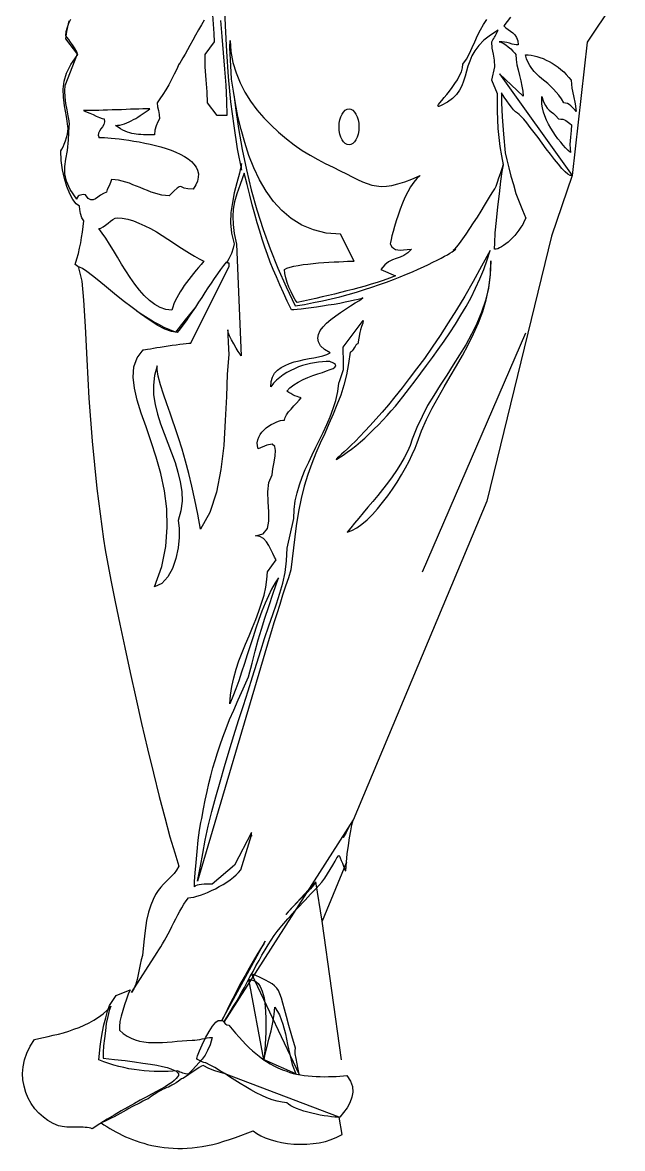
# Model space of a CAD drawing. Header units: millimetres. Extents: x -1632.76 to -1632.14, y 1853.93 to 1855.78.
# Drawn here: x -1632.756 to -1632.138, y 1853.932 to 1855.093 of the extents above; entities that cross this region are included whole.
import ezdxf

# ---------------------------------------------------------------- set-up
doc = ezdxf.new("R2010")
doc.units = ezdxf.units.MM
doc.header["$LTSCALE"] = 10
doc.layers.add('Humanos', color=2, linetype='Continuous')

msp = doc.modelspace()

# ---------------------------------------------------------------- linework, layer by layer
at = {"layer": 'Humanos'}
for p, q in [((-1632.1741, 1855.0731), (-1632.1896, 1854.9355)), ((-1632.1896, 1854.9355), (-1632.2108, 1854.8729)), ((-1632.4222, 1854.2276), (-1632.4474, 1854.167))]:
    msp.add_line(p, q, dxfattribs=at)
for points in [[(-1632.1741, 1855.4141), (-1632.1375, 1855.2958), (-1632.1442, 1855.2325), (-1632.1475, 1855.1126), (-1632.1741, 1855.0731)], [(-1632.5482, 1855.1158), (-1632.5474, 1855.0897), (-1632.546, 1855.0634), (-1632.5441, 1855.0373), (-1632.5417, 1855.0116), (-1632.5385, 1854.9867), (-1632.5349, 1854.963), (-1632.5305, 1854.9409), (-1632.5305, 1854.9479), (-1632.5327, 1854.9379), (-1632.5353, 1854.928), (-1632.5379, 1854.9178), (-1632.5399, 1854.9077), (-1632.5415, 1854.8973), (-1632.5419, 1854.8869), (-1632.5409, 1854.8762), (-1632.5381, 1854.8652), (-1632.5391, 1854.8605), (-1632.5409, 1854.8553), (-1632.5435, 1854.8495), (-1632.5455, 1854.8459), (-1632.5455, 1854.8461)], [(-1632.552, 1855.0952), (-1632.5508, 1855.0787), (-1632.5494, 1855.062), (-1632.548, 1855.0451), (-1632.5468, 1855.0285), (-1632.546, 1855.0126), (-1632.5456, 1854.9973), (-1632.5556, 1854.9973), (-1632.5656, 1855.0106), (-1632.566, 1855.0218), (-1632.5668, 1855.0343), (-1632.5678, 1855.0474), (-1632.5681, 1855.0602), (-1632.5582, 1855.0735), (-1632.5586, 1855.0819), (-1632.5594, 1855.0917), (-1632.5602, 1855.1012)], [(-1632.6978, 1854.8407), (-1632.702, 1854.8439), (-1632.7002, 1854.8495), (-1632.6986, 1854.8551), (-1632.6974, 1854.8605), (-1632.6962, 1854.866), (-1632.6954, 1854.8716), (-1632.6946, 1854.8772), (-1632.6938, 1854.8828), (-1632.6932, 1854.8887), (-1632.695, 1854.8919), (-1632.6964, 1854.8963), (-1632.6972, 1854.9005), (-1632.6974, 1854.9039), (-1632.701, 1854.9065), (-1632.7046, 1854.9108), (-1632.7077, 1854.9168), (-1632.7107, 1854.9242), (-1632.7131, 1854.9323), (-1632.7151, 1854.9415), (-1632.7163, 1854.9511), (-1632.7167, 1854.9608), (-1632.7157, 1854.9626), (-1632.7145, 1854.965), (-1632.7133, 1854.968), (-1632.7121, 1854.9712), (-1632.7109, 1854.9748), (-1632.7101, 1854.9781), (-1632.7095, 1854.9813), (-1632.7093, 1854.9839), (-1632.7111, 1854.9965), (-1632.7129, 1855.0072), (-1632.7141, 1855.0164), (-1632.7145, 1855.0247), (-1632.7135, 1855.0327), (-1632.7109, 1855.0409), (-1632.7064, 1855.0498), (-1632.6994, 1855.0602), (-1632.7117, 1855.0765), (-1632.7107, 1855.0839), (-1632.7081, 1855.095)], [(-1632.5691, 1855.0956), (-1632.5719, 1855.0909), (-1632.5749, 1855.0857), (-1632.5779, 1855.0803), (-1632.5807, 1855.0749), (-1632.5837, 1855.0697), (-1632.5863, 1855.065), (-1632.5887, 1855.0606), (-1632.5909, 1855.0568), (-1632.5926, 1855.0536), (-1632.594, 1855.0514), (-1632.5948, 1855.0502), (-1632.5952, 1855.0502), (-1632.5972, 1855.0451), (-1632.5998, 1855.0399), (-1632.6026, 1855.0345), (-1632.6054, 1855.0291), (-1632.6086, 1855.0239), (-1632.6116, 1855.0192), (-1632.6147, 1855.0146), (-1632.6175, 1855.0106), (-1632.6171, 1855.0062), (-1632.6161, 1855.0024), (-1632.6154, 1854.9985), (-1632.615, 1854.9939), (-1632.6169, 1854.9909), (-1632.6185, 1854.9869), (-1632.6197, 1854.9823), (-1632.6201, 1854.9776), (-1632.6233, 1854.9776), (-1632.6263, 1854.9776), (-1632.6291, 1854.9776), (-1632.6317, 1854.9776), (-1632.6343, 1854.9777), (-1632.6367, 1854.9777), (-1632.639, 1854.9781), (-1632.6412, 1854.9785), (-1632.6436, 1854.9789), (-1632.6458, 1854.9795), (-1632.6482, 1854.9803), (-1632.6504, 1854.9813), (-1632.6528, 1854.9823), (-1632.6554, 1854.9837), (-1632.6578, 1854.9853), (-1632.6606, 1854.9871), (-1632.6582, 1854.9873), (-1632.656, 1854.9875), (-1632.6536, 1854.9881), (-1632.6512, 1854.9889), (-1632.6488, 1854.9897), (-1632.6464, 1854.9907), (-1632.6442, 1854.9919), (-1632.6418, 1854.9931), (-1632.6396, 1854.9943), (-1632.6373, 1854.9957), (-1632.6351, 1854.9973), (-1632.6329, 1854.9987), (-1632.6309, 1855.0001), (-1632.6289, 1855.0014), (-1632.6269, 1855.0028), (-1632.6249, 1855.0042), (-1632.6283, 1855.0042), (-1632.6321, 1855.0042), (-1632.6363, 1855.004), (-1632.6404, 1855.004), (-1632.645, 1855.0038), (-1632.6496, 1855.0036), (-1632.6544, 1855.0034), (-1632.6592, 1855.0034), (-1632.6639, 1855.0032), (-1632.6687, 1855.003), (-1632.6733, 1855.0028), (-1632.6777, 1855.0026), (-1632.6821, 1855.0026), (-1632.6862, 1855.0024), (-1632.69, 1855.0024), (-1632.6934, 1855.0024), (-1632.692, 1855.002), (-1632.6896, 1855.001), (-1632.6868, 1854.9997), (-1632.6836, 1854.9983), (-1632.6803, 1854.9967), (-1632.6771, 1854.9953), (-1632.6743, 1854.9943), (-1632.6721, 1854.9939), (-1632.6717, 1854.9909), (-1632.6723, 1854.9881), (-1632.6737, 1854.9857), (-1632.6755, 1854.9835), (-1632.6771, 1854.9813), (-1632.6781, 1854.9791), (-1632.6783, 1854.9768), (-1632.6771, 1854.9744), (-1632.6775, 1854.9746), (-1632.6771, 1854.9746), (-1632.6759, 1854.9748), (-1632.6741, 1854.9746), (-1632.6717, 1854.9746), (-1632.6685, 1854.9744), (-1632.6649, 1854.974), (-1632.6609, 1854.9738), (-1632.6566, 1854.9732), (-1632.6518, 1854.9726), (-1632.6466, 1854.972), (-1632.6414, 1854.971), (-1632.6359, 1854.9702), (-1632.6303, 1854.969), (-1632.6247, 1854.9678), (-1632.6191, 1854.9664), (-1632.6136, 1854.965), (-1632.6082, 1854.9634), (-1632.603, 1854.9616), (-1632.5982, 1854.9596), (-1632.5936, 1854.9574), (-1632.5893, 1854.955), (-1632.5855, 1854.9527), (-1632.5821, 1854.9501), (-1632.5795, 1854.9471), (-1632.5773, 1854.9441), (-1632.5757, 1854.9409), (-1632.5749, 1854.9373), (-1632.5751, 1854.9337), (-1632.5759, 1854.9298), (-1632.5777, 1854.9258), (-1632.5805, 1854.9214), (-1632.5859, 1854.9218), (-1632.5895, 1854.9226), (-1632.5917, 1854.9236), (-1632.5932, 1854.9242), (-1632.5946, 1854.924), (-1632.5968, 1854.9226), (-1632.6, 1854.9196), (-1632.6052, 1854.9146), (-1632.609, 1854.9148), (-1632.6126, 1854.9154), (-1632.6163, 1854.9162), (-1632.6199, 1854.9172), (-1632.6237, 1854.9184), (-1632.6275, 1854.92), (-1632.6311, 1854.9214), (-1632.6349, 1854.923), (-1632.6387, 1854.9246), (-1632.6424, 1854.926), (-1632.646, 1854.9276), (-1632.6498, 1854.9288), (-1632.6536, 1854.9298), (-1632.6574, 1854.9306), (-1632.6609, 1854.9312), (-1632.6647, 1854.9313), (-1632.6655, 1854.9284), (-1632.6671, 1854.9248), (-1632.6689, 1854.9212), (-1632.6697, 1854.9182), (-1632.6729, 1854.917), (-1632.6759, 1854.9152), (-1632.6785, 1854.9132), (-1632.6811, 1854.9116), (-1632.6836, 1854.9104), (-1632.686, 1854.9104), (-1632.6886, 1854.912), (-1632.6914, 1854.9156), (-1632.6932, 1854.9158), (-1632.695, 1854.9156), (-1632.6964, 1854.9154), (-1632.6978, 1854.9148), (-1632.6988, 1854.9142), (-1632.6996, 1854.9132), (-1632.7002, 1854.9122), (-1632.7004, 1854.911), (-1632.7072, 1854.9212), (-1632.7109, 1854.9296), (-1632.7127, 1854.9371), (-1632.7127, 1854.9447), (-1632.7117, 1854.9525), (-1632.7101, 1854.9614), (-1632.7089, 1854.9724), (-1632.7083, 1854.9859), (-1632.7079, 1854.9881), (-1632.7081, 1854.9919), (-1632.7091, 1854.9971), (-1632.7103, 1855.0032), (-1632.7115, 1855.0098), (-1632.7123, 1855.0164), (-1632.7127, 1855.0228), (-1632.7123, 1855.0283), (-1632.6996, 1855.0608), (-1632.7, 1855.0624), (-1632.7012, 1855.0646), (-1632.7028, 1855.0672), (-1632.7048, 1855.0701), (-1632.7068, 1855.0731), (-1632.7087, 1855.0759), (-1632.7105, 1855.0783), (-1632.7117, 1855.0799), (-1632.7113, 1855.0839), (-1632.7101, 1855.0883), (-1632.7085, 1855.0927), (-1632.7065, 1855.0968)], [(-1632.2529, 1855.0988), (-1632.2599, 1855.0899), (-1632.2579, 1855.0877), (-1632.2555, 1855.0859), (-1632.2531, 1855.0843), (-1632.2507, 1855.0827), (-1632.2485, 1855.0805), (-1632.2468, 1855.0779), (-1632.2456, 1855.0745), (-1632.2452, 1855.0701), (-1632.2471, 1855.0704), (-1632.2491, 1855.0707), (-1632.2515, 1855.0711), (-1632.2541, 1855.0719), (-1632.2567, 1855.0725), (-1632.2593, 1855.0729), (-1632.2621, 1855.0733), (-1632.2649, 1855.0735), (-1632.2649, 1855.0735), (-1632.2629, 1855.0731), (-1632.2605, 1855.0719), (-1632.2579, 1855.0701), (-1632.2553, 1855.0682), (-1632.2527, 1855.066), (-1632.2505, 1855.0638), (-1632.2487, 1855.0618), (-1632.2475, 1855.0602), (-1632.2471, 1855.055), (-1632.2464, 1855.0496), (-1632.2452, 1855.0443), (-1632.2438, 1855.0387), (-1632.2424, 1855.0331), (-1632.2412, 1855.0277), (-1632.2404, 1855.0224), (-1632.24, 1855.0172), (-1632.2645, 1855.0403), (-1632.1896, 1854.9355), (-1632.1914, 1854.9355), (-1632.1938, 1854.9369), (-1632.1968, 1854.9393), (-1632.2, 1854.9429), (-1632.2037, 1854.9471), (-1632.2077, 1854.9521), (-1632.2119, 1854.9574), (-1632.2161, 1854.963), (-1632.2205, 1854.9688), (-1632.2246, 1854.9746), (-1632.2288, 1854.9799), (-1632.2326, 1854.9851), (-1632.2362, 1854.9897), (-1632.2394, 1854.9935), (-1632.242, 1854.9965), (-1632.2442, 1854.9983), (-1632.246, 1854.9997), (-1632.2479, 1855.0012), (-1632.2499, 1855.0034), (-1632.2521, 1855.006), (-1632.2545, 1855.009), (-1632.2569, 1855.0124), (-1632.2597, 1855.0164), (-1632.2625, 1855.0206), (-1632.2625, 1855.0104), (-1632.2617, 1854.9959), (-1632.2603, 1854.9781), (-1632.2585, 1854.959), (-1632.2569, 1854.9517), (-1632.2549, 1854.9435), (-1632.2527, 1854.9349), (-1632.2501, 1854.9262), (-1632.2474, 1854.917), (-1632.2442, 1854.9083), (-1632.2408, 1854.8997), (-1632.2372, 1854.8915), (-1632.2388, 1854.8883), (-1632.2404, 1854.8851), (-1632.2424, 1854.8822), (-1632.2444, 1854.8792), (-1632.2466, 1854.8764), (-1632.2487, 1854.8738), (-1632.2509, 1854.8712), (-1632.2533, 1854.869), (-1632.2555, 1854.8668), (-1632.2579, 1854.865), (-1632.2601, 1854.8634), (-1632.2623, 1854.8621), (-1632.2643, 1854.8609), (-1632.2661, 1854.8601), (-1632.2679, 1854.8597), (-1632.2695, 1854.8595), (-1632.2693, 1854.8662), (-1632.2687, 1854.8766), (-1632.2675, 1854.8891), (-1632.2661, 1854.9031), (-1632.2645, 1854.9168), (-1632.2629, 1854.9296), (-1632.2615, 1854.9397), (-1632.2601, 1854.9465), (-1632.2621, 1854.9558), (-1632.2637, 1854.9654), (-1632.2649, 1854.9746), (-1632.2657, 1854.9839), (-1632.2661, 1854.9931), (-1632.2663, 1855.002), (-1632.2665, 1855.011), (-1632.2665, 1855.0198), (-1632.2722, 1855.0339), (-1632.2693, 1855.0476), (-1632.2697, 1855.0544), (-1632.2707, 1855.0606), (-1632.2718, 1855.0668), (-1632.2722, 1855.0735), (-1632.2711, 1855.0753), (-1632.2701, 1855.0769), (-1632.2695, 1855.0781), (-1632.2687, 1855.0793), (-1632.2681, 1855.0805), (-1632.2675, 1855.0819), (-1632.2667, 1855.0835), (-1632.2657, 1855.0855), (-1632.2738, 1855.0803), (-1632.2804, 1855.0749), (-1632.2856, 1855.0696), (-1632.2898, 1855.0642), (-1632.2928, 1855.0588), (-1632.2951, 1855.0534), (-1632.2969, 1855.0482), (-1632.2985, 1855.0431), (-1632.2999, 1855.0379), (-1632.3015, 1855.0329), (-1632.3033, 1855.0281), (-1632.3057, 1855.0235), (-1632.3087, 1855.0192), (-1632.3129, 1855.015), (-1632.318, 1855.0112), (-1632.3246, 1855.0076), (-1632.3268, 1855.0068), (-1632.3278, 1855.0066), (-1632.328, 1855.0074), (-1632.3272, 1855.0086), (-1632.3258, 1855.0106), (-1632.3238, 1855.013), (-1632.3214, 1855.0158), (-1632.3188, 1855.019), (-1632.3161, 1855.0226), (-1632.3131, 1855.0263), (-1632.3103, 1855.0303), (-1632.3077, 1855.0343), (-1632.3055, 1855.0385), (-1632.3037, 1855.0425), (-1632.3025, 1855.0464), (-1632.3021, 1855.0502), (-1632.2985, 1855.0556), (-1632.2955, 1855.0612), (-1632.2926, 1855.0674), (-1632.2898, 1855.0735), (-1632.287, 1855.0797), (-1632.284, 1855.0857), (-1632.281, 1855.0913), (-1632.2774, 1855.0964)], [(-1632.5423, 1855.0747), (-1632.5415, 1855.0632), (-1632.5393, 1855.052), (-1632.5361, 1855.0413), (-1632.5319, 1855.0311), (-1632.5269, 1855.0214), (-1632.5212, 1855.0122), (-1632.5146, 1855.0034), (-1632.5076, 1854.9951), (-1632.5, 1854.9873), (-1632.4923, 1854.9801), (-1632.4841, 1854.9734), (-1632.476, 1854.9672), (-1632.4678, 1854.9614), (-1632.4596, 1854.9564), (-1632.4517, 1854.9519), (-1632.4441, 1854.9479), (-1632.4359, 1854.9441), (-1632.4288, 1854.9405), (-1632.4222, 1854.9371), (-1632.4162, 1854.9341), (-1632.4108, 1854.9313), (-1632.4057, 1854.929), (-1632.4009, 1854.9272), (-1632.3961, 1854.9256), (-1632.3913, 1854.9248), (-1632.3863, 1854.9242), (-1632.381, 1854.9244), (-1632.3754, 1854.9252), (-1632.3692, 1854.9268), (-1632.3622, 1854.929), (-1632.3547, 1854.9317), (-1632.3461, 1854.9355), (-1632.3495, 1854.9325), (-1632.3529, 1854.9286), (-1632.3561, 1854.9238), (-1632.3591, 1854.9186), (-1632.3619, 1854.9128), (-1632.3644, 1854.9069), (-1632.3668, 1854.9007), (-1632.369, 1854.8947), (-1632.371, 1854.8887), (-1632.3728, 1854.883), (-1632.3742, 1854.8778), (-1632.3754, 1854.8734), (-1632.3762, 1854.8696), (-1632.3768, 1854.8666), (-1632.377, 1854.865), (-1632.3768, 1854.8644), (-1632.3754, 1854.8621), (-1632.3738, 1854.8605), (-1632.3718, 1854.8593), (-1632.3694, 1854.8589), (-1632.3666, 1854.8587), (-1632.3634, 1854.8589), (-1632.3595, 1854.8593), (-1632.3551, 1854.8597), (-1632.3591, 1854.8557), (-1632.363, 1854.8531), (-1632.367, 1854.8515), (-1632.3708, 1854.8501), (-1632.3748, 1854.8487), (-1632.3788, 1854.8467), (-1632.3828, 1854.8435), (-1632.3867, 1854.8388), (-1632.3716, 1854.832), (-1632.378, 1854.8296), (-1632.3844, 1854.8274), (-1632.3905, 1854.8254), (-1632.3969, 1854.8234), (-1632.4031, 1854.8214), (-1632.4095, 1854.8196), (-1632.4158, 1854.818), (-1632.422, 1854.8165), (-1632.4284, 1854.8149), (-1632.4347, 1854.8133), (-1632.4409, 1854.8117), (-1632.4473, 1854.8103), (-1632.4539, 1854.8089), (-1632.4602, 1854.8075), (-1632.4666, 1854.8059), (-1632.4732, 1854.8045), (-1632.4752, 1854.8075), (-1632.4772, 1854.8113), (-1632.4793, 1854.8157), (-1632.4815, 1854.8204), (-1632.4833, 1854.8252), (-1632.4849, 1854.8302), (-1632.4859, 1854.8346), (-1632.4863, 1854.8388), (-1632.4837, 1854.8399), (-1632.4803, 1854.8411), (-1632.4764, 1854.8421), (-1632.472, 1854.8429), (-1632.467, 1854.8437), (-1632.462, 1854.8443), (-1632.4566, 1854.8449), (-1632.4511, 1854.8455), (-1632.4457, 1854.8459), (-1632.4403, 1854.8463), (-1632.4349, 1854.8465), (-1632.43, 1854.8467), (-1632.4254, 1854.8469), (-1632.421, 1854.8471), (-1632.4174, 1854.8471), (-1632.4142, 1854.8471), (-1632.4284, 1854.8752), (-1632.4431, 1854.8762), (-1632.4562, 1854.8794), (-1632.4684, 1854.8844), (-1632.4791, 1854.8911), (-1632.4889, 1854.8993), (-1632.4975, 1854.9088), (-1632.5052, 1854.9194), (-1632.512, 1854.9312), (-1632.5178, 1854.9433), (-1632.5229, 1854.9562), (-1632.5271, 1854.9694), (-1632.5309, 1854.9829), (-1632.5341, 1854.9963), (-1632.5367, 1855.0096), (-1632.5389, 1855.0224), (-1632.5407, 1855.0347), (-1632.5411, 1855.0419), (-1632.5419, 1855.0548), (-1632.5425, 1855.0676), (-1632.5423, 1855.0747)], [(-1632.2376, 1855.06), (-1632.2348, 1855.0598), (-1632.2318, 1855.0596), (-1632.2288, 1855.059), (-1632.2258, 1855.0582), (-1632.2227, 1855.0572), (-1632.2195, 1855.056), (-1632.2163, 1855.0546), (-1632.2131, 1855.053), (-1632.2101, 1855.0512), (-1632.2069, 1855.0492), (-1632.2039, 1855.0471), (-1632.2012, 1855.0447), (-1632.1982, 1855.0423), (-1632.1956, 1855.0395), (-1632.193, 1855.0367), (-1632.1906, 1855.0337), (-1632.1898, 1855.0257), (-1632.188, 1855.0176), (-1632.1862, 1855.0094), (-1632.1854, 1855.0014), (-1632.1864, 1855.0028), (-1632.1878, 1855.0044), (-1632.1892, 1855.0058), (-1632.1908, 1855.0072), (-1632.1926, 1855.0086), (-1632.1942, 1855.0096), (-1632.1962, 1855.0102), (-1632.198, 1855.0104), (-1632.2004, 1855.0146), (-1632.2031, 1855.0184), (-1632.2059, 1855.0216), (-1632.2087, 1855.0247), (-1632.2117, 1855.0275), (-1632.2147, 1855.0303), (-1632.2177, 1855.0327), (-1632.2207, 1855.0353), (-1632.2235, 1855.0377), (-1632.2262, 1855.0403), (-1632.2288, 1855.0429), (-1632.2312, 1855.0459), (-1632.2332, 1855.0488), (-1632.235, 1855.0522), (-1632.2366, 1855.0558), (-1632.2376, 1855.06)], [(-1632.5383, 1855.019), (-1632.5367, 1855.0054), (-1632.5335, 1854.9839), (-1632.5297, 1854.9624), (-1632.5253, 1854.9415), (-1632.5204, 1854.9206), (-1632.5146, 1854.9001), (-1632.5082, 1854.8798), (-1632.501, 1854.8599), (-1632.4931, 1854.8401), (-1632.4845, 1854.8206), (-1632.4752, 1854.8013), (-1632.4656, 1854.8027), (-1632.4562, 1854.8045), (-1632.4469, 1854.8063), (-1632.4379, 1854.8085), (-1632.429, 1854.8105), (-1632.4204, 1854.8129), (-1632.412, 1854.8153), (-1632.4037, 1854.8179), (-1632.3959, 1854.8204), (-1632.3881, 1854.823), (-1632.3808, 1854.8256), (-1632.3736, 1854.8284), (-1632.3668, 1854.831), (-1632.3603, 1854.8338), (-1632.3541, 1854.8364), (-1632.3483, 1854.8389), (-1632.3427, 1854.8413), (-1632.3376, 1854.8439), (-1632.333, 1854.8461), (-1632.3286, 1854.8483), (-1632.3246, 1854.8503), (-1632.3212, 1854.8523), (-1632.318, 1854.8539), (-1632.3155, 1854.8555), (-1632.3133, 1854.8567), (-1632.3117, 1854.8579), (-1632.3105, 1854.8587), (-1632.3097, 1854.8593), (-1632.3095, 1854.8595), (-1632.3099, 1854.8595), (-1632.3109, 1854.8591), (-1632.3123, 1854.8583), (-1632.3105, 1854.8597), (-1632.3083, 1854.8621), (-1632.3055, 1854.8656), (-1632.3021, 1854.8702), (-1632.2987, 1854.8752), (-1632.2949, 1854.8808), (-1632.2912, 1854.8867), (-1632.2872, 1854.8927), (-1632.2834, 1854.8987), (-1632.2798, 1854.9045), (-1632.2766, 1854.9098), (-1632.2736, 1854.9148), (-1632.2712, 1854.9188), (-1632.2693, 1854.9218), (-1632.2681, 1854.9238), (-1632.2677, 1854.9246), (-1632.2665, 1854.9286), (-1632.2651, 1854.9331), (-1632.2633, 1854.9377), (-1632.2617, 1854.9427), (-1632.2603, 1854.9471), (-1632.2603, 1854.9475)], [(-1632.2207, 1855.017), (-1632.2189, 1855.0116), (-1632.2171, 1855.0076), (-1632.2151, 1855.005), (-1632.2131, 1855.0028), (-1632.2111, 1855.0012), (-1632.2087, 1854.9993), (-1632.2063, 1854.9971), (-1632.2037, 1854.9939), (-1632.2012, 1854.9937), (-1632.1992, 1854.9935), (-1632.1974, 1854.9929), (-1632.196, 1854.9923), (-1632.1946, 1854.9913), (-1632.1932, 1854.9903), (-1632.1918, 1854.9891), (-1632.1902, 1854.9879), (-1632.1906, 1854.9821), (-1632.1912, 1854.9752), (-1632.1918, 1854.9674), (-1632.1912, 1854.9594), (-1632.1936, 1854.9614), (-1632.1962, 1854.964), (-1632.1988, 1854.9668), (-1632.2013, 1854.9698), (-1632.2041, 1854.9732), (-1632.2067, 1854.9768), (-1632.2091, 1854.9805), (-1632.2115, 1854.9845), (-1632.2139, 1854.9885), (-1632.2159, 1854.9927), (-1632.2175, 1854.9969), (-1632.2189, 1855.001), (-1632.2201, 1855.0052), (-1632.2207, 1855.0092), (-1632.2209, 1855.0132), (-1632.2207, 1855.017)], [(-1632.4196, 1855.0042), (-1632.4176, 1855.0038), (-1632.4158, 1855.0028), (-1632.414, 1855.001), (-1632.4124, 1854.9989), (-1632.4112, 1854.9961), (-1632.4102, 1854.9929), (-1632.4096, 1854.9895), (-1632.4095, 1854.9857), (-1632.4096, 1854.9819), (-1632.4102, 1854.9783), (-1632.4112, 1854.9752), (-1632.4124, 1854.9724), (-1632.414, 1854.9702), (-1632.4158, 1854.9684), (-1632.4176, 1854.9674), (-1632.4196, 1854.967), (-1632.4216, 1854.9674), (-1632.4236, 1854.9684), (-1632.4252, 1854.9702), (-1632.4268, 1854.9724), (-1632.428, 1854.9752), (-1632.429, 1854.9783), (-1632.4296, 1854.9819), (-1632.4298, 1854.9857), (-1632.4296, 1854.9895), (-1632.429, 1854.9929), (-1632.428, 1854.9961), (-1632.4268, 1854.9989), (-1632.4252, 1855.001), (-1632.4236, 1855.0028), (-1632.4216, 1855.0038), (-1632.4196, 1855.0042)], [(-1632.52, 1854.2583), (-1632.5377, 1854.2246), (-1632.5608, 1854.2049), (-1632.5636, 1854.2049), (-1632.5664, 1854.2049), (-1632.5691, 1854.2049), (-1632.5717, 1854.2047), (-1632.5741, 1854.2043), (-1632.5761, 1854.2039), (-1632.5779, 1854.2031), (-1632.5791, 1854.2021), (-1632.5789, 1854.2077), (-1632.5783, 1854.2165), (-1632.5773, 1854.2272), (-1632.5763, 1854.2388), (-1632.5751, 1854.2503), (-1632.5737, 1854.2605), (-1632.5725, 1854.2684), (-1632.5715, 1854.2728), (-1632.5697, 1854.2826), (-1632.5678, 1854.2917), (-1632.566, 1854.3005), (-1632.5642, 1854.3089), (-1632.5622, 1854.3168), (-1632.56, 1854.3248), (-1632.5578, 1854.3326), (-1632.5554, 1854.3403), (-1632.5526, 1854.3485), (-1632.5496, 1854.3566), (-1632.5462, 1854.3654), (-1632.5427, 1854.3746), (-1632.5385, 1854.3843), (-1632.5339, 1854.3949), (-1632.5289, 1854.4062), (-1632.5233, 1854.4186), (-1632.5196, 1854.4327), (-1632.5164, 1854.4453), (-1632.5132, 1854.4568), (-1632.5098, 1854.4678), (-1632.5064, 1854.4791), (-1632.5024, 1854.4913), (-1632.4979, 1854.505), (-1632.4923, 1854.5209), (-1632.4959, 1854.5156), (-1632.4995, 1854.5092), (-1632.5028, 1854.5022), (-1632.5062, 1854.4946), (-1632.5094, 1854.4865), (-1632.5126, 1854.4779), (-1632.5156, 1854.469), (-1632.5186, 1854.46), (-1632.5216, 1854.4506), (-1632.5245, 1854.4415), (-1632.5275, 1854.4323), (-1632.5305, 1854.4234), (-1632.5333, 1854.4146), (-1632.5363, 1854.4062), (-1632.5395, 1854.3983), (-1632.5425, 1854.3909), (-1632.5419, 1854.3999), (-1632.5405, 1854.4088), (-1632.5385, 1854.4178), (-1632.5361, 1854.4265), (-1632.5331, 1854.4353), (-1632.5297, 1854.4439), (-1632.5263, 1854.4524), (-1632.5227, 1854.461), (-1632.5192, 1854.4696), (-1632.5158, 1854.4779), (-1632.5126, 1854.4863), (-1632.5098, 1854.4945), (-1632.5072, 1854.5028), (-1632.5054, 1854.511), (-1632.5042, 1854.5191), (-1632.5038, 1854.5271), (-1632.4947, 1854.5393), (-1632.4965, 1854.5422), (-1632.4983, 1854.546), (-1632.5002, 1854.55), (-1632.5022, 1854.5542), (-1632.5048, 1854.558), (-1632.5078, 1854.5612), (-1632.5116, 1854.5634), (-1632.516, 1854.5641), (-1632.5082, 1854.5661), (-1632.5038, 1854.5715), (-1632.5024, 1854.5793), (-1632.5024, 1854.5888), (-1632.503, 1854.5992), (-1632.5032, 1854.6096), (-1632.5022, 1854.6191), (-1632.4987, 1854.6271), (-1632.4981, 1854.6333), (-1632.4969, 1854.64), (-1632.4957, 1854.6466), (-1632.4953, 1854.6522), (-1632.4961, 1854.6563), (-1632.4989, 1854.6585), (-1632.5044, 1854.6577), (-1632.5134, 1854.6536), (-1632.514, 1854.6569), (-1632.5142, 1854.6599), (-1632.5136, 1854.6629), (-1632.5126, 1854.6657), (-1632.5112, 1854.6685), (-1632.5094, 1854.6709), (-1632.5074, 1854.6731), (-1632.505, 1854.6753), (-1632.5026, 1854.6771), (-1632.5, 1854.6787), (-1632.4975, 1854.68), (-1632.4949, 1854.6812), (-1632.4923, 1854.6822), (-1632.4901, 1854.6828), (-1632.4879, 1854.6832), (-1632.4861, 1854.6834), (-1632.4855, 1854.686), (-1632.4841, 1854.6888), (-1632.4819, 1854.6918), (-1632.4793, 1854.6948), (-1632.4766, 1854.698), (-1632.4736, 1854.701), (-1632.471, 1854.7039), (-1632.4688, 1854.7065), (-1632.47, 1854.7067), (-1632.4714, 1854.7071), (-1632.4732, 1854.7077), (-1632.4754, 1854.7085), (-1632.4774, 1854.7095), (-1632.4795, 1854.7107), (-1632.4817, 1854.7119), (-1632.4837, 1854.7131), (-1632.4805, 1854.7167), (-1632.4766, 1854.7197), (-1632.472, 1854.7225), (-1632.467, 1854.7251), (-1632.462, 1854.7272), (-1632.4568, 1854.7292), (-1632.4517, 1854.731), (-1632.4469, 1854.7326), (-1632.4427, 1854.734), (-1632.4389, 1854.7354), (-1632.4361, 1854.7366), (-1632.4341, 1854.738), (-1632.4333, 1854.7394), (-1632.4337, 1854.7408), (-1632.4357, 1854.7422), (-1632.4393, 1854.7438), (-1632.4431, 1854.7438), (-1632.4471, 1854.7434), (-1632.4511, 1854.743), (-1632.4551, 1854.7424), (-1632.4592, 1854.7418), (-1632.4634, 1854.7408), (-1632.4676, 1854.7396), (-1632.4718, 1854.7382), (-1632.4758, 1854.7364), (-1632.4797, 1854.7346), (-1632.4837, 1854.7324), (-1632.4875, 1854.73), (-1632.4911, 1854.7274), (-1632.4945, 1854.7245), (-1632.4975, 1854.7213), (-1632.5004, 1854.7177), (-1632.4999, 1854.7231), (-1632.4985, 1854.7276), (-1632.4963, 1854.7316), (-1632.4933, 1854.7348), (-1632.4897, 1854.7376), (-1632.4855, 1854.7398), (-1632.4809, 1854.7418), (-1632.4762, 1854.7434), (-1632.471, 1854.7446), (-1632.466, 1854.7458), (-1632.4608, 1854.7468), (-1632.4558, 1854.7476), (-1632.4509, 1854.7487), (-1632.4465, 1854.7497), (-1632.4425, 1854.7511), (-1632.4389, 1854.7527), (-1632.4449, 1854.7563), (-1632.4489, 1854.7601), (-1632.4511, 1854.7639), (-1632.4519, 1854.7679), (-1632.4511, 1854.7717), (-1632.4493, 1854.7756), (-1632.4463, 1854.7796), (-1632.4427, 1854.7834), (-1632.4383, 1854.7872), (-1632.4333, 1854.791), (-1632.4284, 1854.7943), (-1632.4232, 1854.7977), (-1632.418, 1854.8011), (-1632.4132, 1854.8041), (-1632.4088, 1854.8067), (-1632.4053, 1854.8093), (-1632.4073, 1854.8085), (-1632.41, 1854.8077), (-1632.4138, 1854.8069), (-1632.4184, 1854.8059), (-1632.4236, 1854.8049), (-1632.4292, 1854.8037), (-1632.4349, 1854.8027), (-1632.4411, 1854.8017), (-1632.4471, 1854.8007), (-1632.4531, 1854.7999), (-1632.4588, 1854.7991), (-1632.4642, 1854.7983), (-1632.469, 1854.7977), (-1632.4732, 1854.7973), (-1632.4766, 1854.7969), (-1632.4789, 1854.7969), (-1632.4833, 1854.8061), (-1632.4873, 1854.8147), (-1632.4911, 1854.8228), (-1632.4945, 1854.831), (-1632.4979, 1854.8388), (-1632.5008, 1854.8463), (-1632.5036, 1854.8541), (-1632.5064, 1854.8618), (-1632.509, 1854.8698), (-1632.5116, 1854.8782), (-1632.5142, 1854.8867), (-1632.5168, 1854.8957), (-1632.5194, 1854.9053), (-1632.522, 1854.9154), (-1632.5247, 1854.9262), (-1632.5277, 1854.9379), (-1632.5319, 1854.9264), (-1632.5353, 1854.9168), (-1632.5377, 1854.9084), (-1632.5391, 1854.9009), (-1632.5395, 1854.8933), (-1632.5391, 1854.8851), (-1632.5379, 1854.8758), (-1632.5357, 1854.8646), (-1632.5307, 1854.7495), (-1632.5319, 1854.7513), (-1632.5339, 1854.7541), (-1632.5361, 1854.7577), (-1632.5385, 1854.7619), (-1632.5409, 1854.7661), (-1632.5429, 1854.7701), (-1632.5441, 1854.7736), (-1632.5447, 1854.7766), (-1632.5445, 1854.7709), (-1632.5441, 1854.7639), (-1632.5439, 1854.7569), (-1632.5437, 1854.7511), (-1632.5451, 1854.7308), (-1632.546, 1854.7077), (-1632.5472, 1854.6828), (-1632.5488, 1854.6573), (-1632.5518, 1854.6325), (-1632.5564, 1854.609), (-1632.5632, 1854.5882), (-1632.5727, 1854.5711), (-1632.5755, 1854.5865), (-1632.5785, 1854.6012), (-1632.5817, 1854.6151), (-1632.5849, 1854.6285), (-1632.5883, 1854.6412), (-1632.5918, 1854.6534), (-1632.5954, 1854.6651), (-1632.5992, 1854.6765), (-1632.6014, 1854.6824), (-1632.6042, 1854.6906), (-1632.6076, 1854.7002), (-1632.611, 1854.7101), (-1632.614, 1854.7199), (-1632.6163, 1854.7286), (-1632.6175, 1854.7354), (-1632.6175, 1854.7394), (-1632.6203, 1854.7294), (-1632.6213, 1854.7195), (-1632.6211, 1854.7095), (-1632.6195, 1854.6996), (-1632.6171, 1854.6896), (-1632.614, 1854.6796), (-1632.6104, 1854.6697), (-1632.6066, 1854.6597), (-1632.6026, 1854.6496), (-1632.599, 1854.6396), (-1632.596, 1854.6297), (-1632.5936, 1854.6197), (-1632.5921, 1854.6098), (-1632.5918, 1854.5998), (-1632.593, 1854.5898), (-1632.5958, 1854.5799), (-1632.5946, 1854.5719), (-1632.5948, 1854.5622), (-1632.5958, 1854.5516), (-1632.5982, 1854.5407), (-1632.6018, 1854.5305), (-1632.6066, 1854.5217), (-1632.6128, 1854.515), (-1632.6201, 1854.5114), (-1632.6128, 1854.5325), (-1632.6086, 1854.5532), (-1632.607, 1854.5729), (-1632.6076, 1854.592), (-1632.61, 1854.6105), (-1632.6138, 1854.6283), (-1632.6185, 1854.645), (-1632.6237, 1854.6611), (-1632.6289, 1854.6763), (-1632.6339, 1854.6904), (-1632.638, 1854.7039), (-1632.6408, 1854.7163), (-1632.6422, 1854.7276), (-1632.6414, 1854.7382), (-1632.638, 1854.7476), (-1632.6319, 1854.7559), (-1632.6311, 1854.7559), (-1632.6295, 1854.7561), (-1632.6273, 1854.7565), (-1632.6245, 1854.7569), (-1632.6213, 1854.7575), (-1632.6179, 1854.7581), (-1632.6142, 1854.7587), (-1632.6102, 1854.7593), (-1632.606, 1854.7599), (-1632.602, 1854.7605), (-1632.598, 1854.7611), (-1632.5942, 1854.7617), (-1632.5907, 1854.7621), (-1632.5875, 1854.7625), (-1632.5849, 1854.7627), (-1632.5827, 1854.7627), (-1632.5431, 1854.8419), (-1632.5433, 1854.8449), (-1632.5437, 1854.8455), (-1632.5447, 1854.8453), (-1632.546, 1854.8467), (-1632.5492, 1854.8427), (-1632.5522, 1854.8386), (-1632.5554, 1854.8342), (-1632.5586, 1854.8294), (-1632.5618, 1854.8246), (-1632.5652, 1854.8198), (-1632.5684, 1854.8149), (-1632.5715, 1854.8099), (-1632.5747, 1854.8049), (-1632.5779, 1854.7999), (-1632.5813, 1854.7951), (-1632.5845, 1854.7904), (-1632.5877, 1854.7858), (-1632.5909, 1854.7814), (-1632.5938, 1854.7774), (-1632.597, 1854.7736), (-1632.6028, 1854.7746), (-1632.6096, 1854.7772), (-1632.6173, 1854.7814), (-1632.6257, 1854.7866), (-1632.6345, 1854.7928), (-1632.6434, 1854.7995), (-1632.6526, 1854.8065), (-1632.6613, 1854.8137), (-1632.6697, 1854.8204), (-1632.6775, 1854.8268), (-1632.6842, 1854.8322), (-1632.69, 1854.8366), (-1632.6946, 1854.8395), (-1632.6974, 1854.8409), (-1632.6986, 1854.8403), (-1632.6978, 1854.8376), (-1632.6952, 1854.8266), (-1632.6934, 1854.8069), (-1632.6918, 1854.7798), (-1632.69, 1854.746), (-1632.6878, 1854.7061), (-1632.6844, 1854.6615), (-1632.6797, 1854.6127), (-1632.6729, 1854.5608), (-1632.6711, 1854.5496), (-1632.6683, 1854.5347), (-1632.6649, 1854.5166), (-1632.6608, 1854.496), (-1632.656, 1854.4731), (-1632.6508, 1854.4489), (-1632.6452, 1854.4232), (-1632.6394, 1854.3971), (-1632.6335, 1854.3706), (-1632.6273, 1854.3445), (-1632.6213, 1854.3194), (-1632.6154, 1854.2955), (-1632.6096, 1854.2736), (-1632.6044, 1854.2539), (-1632.5994, 1854.2372), (-1632.595, 1854.2236), (-1632.5974, 1854.2194), (-1632.6, 1854.2161), (-1632.6026, 1854.2131), (-1632.6054, 1854.2103), (-1632.6082, 1854.2077), (-1632.611, 1854.2049), (-1632.6138, 1854.2019), (-1632.6163, 1854.1983), (-1632.6191, 1854.1942), (-1632.6217, 1854.1892), (-1632.6241, 1854.1832), (-1632.6263, 1854.176), (-1632.6283, 1854.1675), (-1632.6299, 1854.1573), (-1632.6313, 1854.1454), (-1632.6325, 1854.1314), (-1632.6339, 1854.127), (-1632.6349, 1854.1221), (-1632.6359, 1854.1171), (-1632.6369, 1854.1117), (-1632.638, 1854.1067), (-1632.6396, 1854.1018), (-1632.6414, 1854.0972), (-1632.644, 1854.0932), (-1632.6175, 1854.1346), (-1632.6157, 1854.1372), (-1632.6138, 1854.1402), (-1632.612, 1854.1434), (-1632.61, 1854.1468), (-1632.6082, 1854.1501), (-1632.6062, 1854.1539), (-1632.6042, 1854.1577), (-1632.6022, 1854.1615), (-1632.6002, 1854.1655), (-1632.5982, 1854.1693), (-1632.5962, 1854.1732), (-1632.594, 1854.177), (-1632.5921, 1854.1806), (-1632.5899, 1854.1842), (-1632.5875, 1854.1878), (-1632.5853, 1854.191), (-1632.5827, 1854.1912), (-1632.5797, 1854.1916), (-1632.5765, 1854.1926), (-1632.5729, 1854.1936), (-1632.5691, 1854.1949), (-1632.5654, 1854.1965), (-1632.5614, 1854.1983), (-1632.5574, 1854.2003), (-1632.5534, 1854.2025), (-1632.5494, 1854.2047), (-1632.5456, 1854.2071), (-1632.5423, 1854.2095), (-1632.5389, 1854.2121), (-1632.5359, 1854.2147), (-1632.5335, 1854.2171), (-1632.5313, 1854.2196), (-1632.5202, 1854.2555), (-1632.5202, 1854.2545), (-1632.52, 1854.2583)], [(-1632.6588, 1854.8919), (-1632.6534, 1854.8915), (-1632.6478, 1854.8905), (-1632.642, 1854.8887), (-1632.6363, 1854.8865), (-1632.6303, 1854.8838), (-1632.6243, 1854.8808), (-1632.6183, 1854.8774), (-1632.6124, 1854.8738), (-1632.6066, 1854.87), (-1632.6006, 1854.8662), (-1632.595, 1854.8625), (-1632.5895, 1854.8589), (-1632.5841, 1854.8555), (-1632.5789, 1854.8523), (-1632.5741, 1854.8495), (-1632.5695, 1854.8471), (-1632.5721, 1854.8439), (-1632.5747, 1854.8407), (-1632.5773, 1854.8378), (-1632.5799, 1854.8346), (-1632.5823, 1854.8314), (-1632.5849, 1854.8282), (-1632.5871, 1854.8252), (-1632.5895, 1854.822), (-1632.5917, 1854.8188), (-1632.5936, 1854.8157), (-1632.5954, 1854.8125), (-1632.5972, 1854.8095), (-1632.5988, 1854.8063), (-1632.6002, 1854.8031), (-1632.6014, 1854.7999), (-1632.6024, 1854.7967), (-1632.6084, 1854.7975), (-1632.6144, 1854.7995), (-1632.6199, 1854.8025), (-1632.6253, 1854.8067), (-1632.6307, 1854.8117), (-1632.6357, 1854.8175), (-1632.6406, 1854.8236), (-1632.6452, 1854.8304), (-1632.6498, 1854.8374), (-1632.6542, 1854.8443), (-1632.6584, 1854.8513), (-1632.6625, 1854.8583), (-1632.6665, 1854.8646), (-1632.6703, 1854.8708), (-1632.6741, 1854.8762), (-1632.6777, 1854.8808), (-1632.6757, 1854.8812), (-1632.6733, 1854.8826), (-1632.6709, 1854.8844), (-1632.6681, 1854.8863), (-1632.6655, 1854.8883), (-1632.6631, 1854.8901), (-1632.6608, 1854.8915), (-1632.6588, 1854.8919)], [(-1632.2108, 1854.8729), (-1632.2775, 1854.5998)], [(-1632.274, 1854.8583), (-1632.2828, 1854.8419), (-1632.2916, 1854.8262), (-1632.3001, 1854.8113), (-1632.3087, 1854.7971), (-1632.3172, 1854.7836), (-1632.3256, 1854.7707), (-1632.334, 1854.7585), (-1632.3419, 1854.747), (-1632.3499, 1854.7362), (-1632.3575, 1854.7261), (-1632.3648, 1854.7165), (-1632.3722, 1854.7075), (-1632.379, 1854.6992), (-1632.3855, 1854.6914), (-1632.3919, 1854.6842), (-1632.3977, 1854.6779), (-1632.4033, 1854.6719), (-1632.4085, 1854.6665), (-1632.413, 1854.6617), (-1632.4174, 1854.6575), (-1632.4212, 1854.6538), (-1632.4246, 1854.6508), (-1632.4274, 1854.6482), (-1632.4296, 1854.646), (-1632.4314, 1854.6444), (-1632.4324, 1854.6434), (-1632.4329, 1854.6428), (-1632.4328, 1854.6428), (-1632.432, 1854.6432), (-1632.4306, 1854.6442), (-1632.4284, 1854.6456), (-1632.4256, 1854.6474), (-1632.4214, 1854.6502), (-1632.417, 1854.6534), (-1632.4124, 1854.6569), (-1632.4079, 1854.6609), (-1632.4033, 1854.6649), (-1632.3987, 1854.6693), (-1632.3939, 1854.6739), (-1632.3893, 1854.6785), (-1632.3848, 1854.6832), (-1632.3804, 1854.688), (-1632.376, 1854.693), (-1632.3718, 1854.6978), (-1632.3678, 1854.7025), (-1632.364, 1854.7073), (-1632.3605, 1854.7119), (-1632.3571, 1854.7163), (-1632.3513, 1854.7239), (-1632.3455, 1854.7316), (-1632.3396, 1854.7396), (-1632.3336, 1854.7478), (-1632.3276, 1854.7561), (-1632.3216, 1854.7647), (-1632.3157, 1854.7734), (-1632.3099, 1854.7824), (-1632.3043, 1854.7914), (-1632.2989, 1854.8005), (-1632.2937, 1854.8099), (-1632.289, 1854.8194), (-1632.2846, 1854.829), (-1632.2806, 1854.8386), (-1632.277, 1854.8485), (-1632.274, 1854.8583)], [(-1632.2732, 1854.8475), (-1632.274, 1854.8332), (-1632.2758, 1854.8194), (-1632.279, 1854.8067), (-1632.283, 1854.7946), (-1632.2878, 1854.783), (-1632.2932, 1854.7718), (-1632.2991, 1854.7609), (-1632.3055, 1854.7505), (-1632.3121, 1854.7402), (-1632.3188, 1854.7298), (-1632.3256, 1854.7195), (-1632.3322, 1854.7089), (-1632.3386, 1854.6984), (-1632.3443, 1854.6872), (-1632.3497, 1854.6757), (-1632.3543, 1854.6637), (-1632.3565, 1854.6573), (-1632.3593, 1854.651), (-1632.3626, 1854.6444), (-1632.3664, 1854.638), (-1632.3706, 1854.6315), (-1632.3752, 1854.6249), (-1632.38, 1854.6183), (-1632.385, 1854.6119), (-1632.3899, 1854.6056), (-1632.3951, 1854.5994), (-1632.4001, 1854.5936), (-1632.4049, 1854.5878), (-1632.4095, 1854.5823), (-1632.4138, 1854.5771), (-1632.4178, 1854.5723), (-1632.4214, 1854.5677), (-1632.4166, 1854.5695), (-1632.4114, 1854.5723), (-1632.4063, 1854.5761), (-1632.4009, 1854.5807), (-1632.3955, 1854.5861), (-1632.3901, 1854.592), (-1632.385, 1854.5984), (-1632.3796, 1854.6054), (-1632.3746, 1854.6123), (-1632.3698, 1854.6195), (-1632.3654, 1854.6269), (-1632.3613, 1854.634), (-1632.3575, 1854.6412), (-1632.3543, 1854.648), (-1632.3515, 1854.6544), (-1632.3493, 1854.6601), (-1632.3447, 1854.6723), (-1632.3396, 1854.684), (-1632.334, 1854.6956), (-1632.3278, 1854.7067), (-1632.3216, 1854.7177), (-1632.3153, 1854.7284), (-1632.3089, 1854.7392), (-1632.3025, 1854.7501), (-1632.2967, 1854.7611), (-1632.2912, 1854.7722), (-1632.286, 1854.7836), (-1632.2816, 1854.7953), (-1632.278, 1854.8075), (-1632.2754, 1854.8202), (-1632.2736, 1854.8336), (-1632.2732, 1854.8475)], [(-1632.5779, 1854.7999), (-1632.5795, 1854.7979), (-1632.5841, 1854.7922), (-1632.5885, 1854.7868), (-1632.5924, 1854.7818), (-1632.5958, 1854.7776), (-1632.5986, 1854.7742), (-1632.6044, 1854.7764), (-1632.6102, 1854.779), (-1632.6157, 1854.7818), (-1632.6213, 1854.7848), (-1632.6269, 1854.788), (-1632.6323, 1854.7916), (-1632.638, 1854.7955), (-1632.6392, 1854.7963), (-1632.6392, 1854.7963)], [(-1632.4051, 1854.7862), (-1632.4055, 1854.7832), (-1632.4067, 1854.7798), (-1632.4079, 1854.7764), (-1632.4085, 1854.7736), (-1632.4106, 1854.7621), (-1632.4116, 1854.7617), (-1632.4124, 1854.7607), (-1632.4134, 1854.7593), (-1632.4144, 1854.7579), (-1632.4154, 1854.7563), (-1632.4164, 1854.7549), (-1632.4174, 1854.7539), (-1632.4184, 1854.7535), (-1632.42, 1854.7416), (-1632.4222, 1854.7302), (-1632.425, 1854.7195), (-1632.4282, 1854.7091), (-1632.432, 1854.6992), (-1632.4361, 1854.6894), (-1632.4403, 1854.6795), (-1632.4447, 1854.6697), (-1632.4493, 1854.6595), (-1632.4537, 1854.6494), (-1632.458, 1854.6386), (-1632.462, 1854.6273), (-1632.4658, 1854.6153), (-1632.469, 1854.6026), (-1632.4718, 1854.589), (-1632.474, 1854.5743), (-1632.4795, 1854.5289), (-1632.4821, 1854.5209), (-1632.4851, 1854.5122), (-1632.4881, 1854.5028), (-1632.4911, 1854.4933), (-1632.4941, 1854.4837), (-1632.4971, 1854.4745), (-1632.4996, 1854.466), (-1632.502, 1854.4582), (-1632.5759, 1854.2079), (-1632.5727, 1854.2236), (-1632.5705, 1854.2366), (-1632.568, 1854.2503), (-1632.5648, 1854.2648), (-1632.561, 1854.2798), (-1632.557, 1854.2949), (-1632.5526, 1854.3106), (-1632.548, 1854.3264), (-1632.5433, 1854.3423), (-1632.5383, 1854.3582), (-1632.5335, 1854.3738), (-1632.5285, 1854.3893), (-1632.5237, 1854.4042), (-1632.519, 1854.4188), (-1632.5146, 1854.4327), (-1632.5104, 1854.4459), (-1632.5066, 1854.4582), (-1632.5024, 1854.4712), (-1632.4983, 1854.4831), (-1632.4945, 1854.4941), (-1632.4909, 1854.5048), (-1632.4879, 1854.5154), (-1632.4855, 1854.5263), (-1632.4841, 1854.5383), (-1632.4835, 1854.5512), (-1632.4766, 1854.5821), (-1632.4762, 1854.5912), (-1632.475, 1854.6), (-1632.4732, 1854.6084), (-1632.4708, 1854.6165), (-1632.468, 1854.6245), (-1632.4648, 1854.6323), (-1632.4612, 1854.64), (-1632.4576, 1854.6476), (-1632.4539, 1854.6554), (-1632.4499, 1854.6629), (-1632.4461, 1854.6707), (-1632.4425, 1854.6787), (-1632.4391, 1854.6868), (-1632.4359, 1854.6952), (-1632.4333, 1854.7037), (-1632.4312, 1854.7129), (-1632.43, 1854.7213), (-1632.4292, 1854.7243), (-1632.4282, 1854.7274), (-1632.4254, 1854.7356), (-1632.4254, 1854.74), (-1632.4254, 1854.747), (-1632.4256, 1854.7539), (-1632.4256, 1854.7585), (-1632.4051, 1854.7862)], [(-1632.2375, 1854.773), (-1632.3441, 1854.5266)], [(-1632.2775, 1854.5998), (-1632.4154, 1854.2708)], [(-1632.5486, 1854.0627), (-1632.547, 1854.0653), (-1632.5433, 1854.0715), (-1632.5387, 1854.0791), (-1632.5361, 1854.0834), (-1632.5333, 1854.0882), (-1632.5305, 1854.0932), (-1632.5275, 1854.0984), (-1632.5247, 1854.1039), (-1632.5218, 1854.1095), (-1632.5186, 1854.1151), (-1632.5156, 1854.1207), (-1632.5124, 1854.1263), (-1632.5094, 1854.1318), (-1632.5062, 1854.1372), (-1632.503, 1854.1424), (-1632.5, 1854.1474), (-1632.4969, 1854.1519), (-1632.4937, 1854.1563), (-1632.4907, 1854.1601), (-1632.4889, 1854.1621), (-1632.4869, 1854.1645), (-1632.4849, 1854.1667), (-1632.4827, 1854.1693), (-1632.4803, 1854.1716), (-1632.478, 1854.1744), (-1632.4756, 1854.177), (-1632.473, 1854.1798), (-1632.4702, 1854.1828), (-1632.4676, 1854.1856), (-1632.4648, 1854.1886), (-1632.462, 1854.1916), (-1632.4592, 1854.1945), (-1632.4564, 1854.1975), (-1632.4535, 1854.2005), (-1632.4507, 1854.2035), (-1632.4477, 1854.2071), (-1632.4447, 1854.2113), (-1632.4417, 1854.2157), (-1632.4389, 1854.2202), (-1632.4363, 1854.2246), (-1632.4339, 1854.2286), (-1632.432, 1854.232), (-1632.4302, 1854.2344), (-1632.4294, 1854.2338), (-1632.4286, 1854.232), (-1632.4276, 1854.2294), (-1632.4264, 1854.2266), (-1632.4254, 1854.2236), (-1632.4244, 1854.221), (-1632.4236, 1854.2192), (-1632.4228, 1854.2186), (-1632.4222, 1854.2276), (-1632.4214, 1854.2364), (-1632.4202, 1854.2449), (-1632.419, 1854.2529), (-1632.4178, 1854.2599), (-1632.4166, 1854.266), (-1632.4154, 1854.2708), (-1632.4152, 1854.2714), (-1632.4152, 1854.2714), (-1632.5486, 1854.0627)], [(-1632.42, 1854.2631), (-1632.4228, 1854.2577), (-1632.4246, 1854.2549), (-1632.4258, 1854.2531), (-1632.4258, 1854.2531), (-1632.42, 1854.2631)], [(-1632.4537, 1854.2075), (-1632.4562, 1854.2041), (-1632.4594, 1854.2003), (-1632.4628, 1854.1965), (-1632.4664, 1854.1928), (-1632.4702, 1854.189), (-1632.474, 1854.185), (-1632.4781, 1854.1808), (-1632.4823, 1854.1764), (-1632.4849, 1854.1736), (-1632.4849, 1854.1736), (-1632.4537, 1854.2075)], [(-1632.4474, 1854.167), (-1632.4537, 1854.2075)], [(-1632.4274, 1854.0238), (-1632.4474, 1854.167)], [(-1632.506, 1854.1462), (-1632.5076, 1854.1436), (-1632.511, 1854.1382), (-1632.5148, 1854.132), (-1632.5186, 1854.1255), (-1632.5226, 1854.1183), (-1632.5267, 1854.1109), (-1632.5311, 1854.1031), (-1632.5353, 1854.0952), (-1632.5395, 1854.0872), (-1632.5435, 1854.0791), (-1632.5472, 1854.0711), (-1632.5506, 1854.0641), (-1632.5506, 1854.0643), (-1632.506, 1854.1462)], [(-1632.5229, 1854.1071), (-1632.522, 1854.1067), (-1632.5204, 1854.1063), (-1632.5182, 1854.1057), (-1632.5158, 1854.1045), (-1632.5134, 1854.1026), (-1632.5112, 1854.0994), (-1632.509, 1854.0946), (-1632.5072, 1854.0878), (-1632.506, 1854.0789), (-1632.5054, 1854.0671), (-1632.5054, 1854.0522), (-1632.5064, 1854.034), (-1632.5074, 1854.0231), (-1632.5074, 1854.0239), (-1632.5229, 1854.1071)], [(-1632.471, 1854.0086), (-1632.471, 1854.0092), (-1632.472, 1854.0143), (-1632.4732, 1854.0199), (-1632.4742, 1854.0253), (-1632.475, 1854.0301), (-1632.4752, 1854.0336), (-1632.4748, 1854.0358), (-1632.4785, 1854.0486), (-1632.4815, 1854.0593), (-1632.4839, 1854.0685), (-1632.4861, 1854.0761), (-1632.4877, 1854.0824), (-1632.4893, 1854.0874), (-1632.4909, 1854.0918), (-1632.4923, 1854.0952), (-1632.4941, 1854.0978), (-1632.4963, 1854.1002), (-1632.4989, 1854.1022), (-1632.502, 1854.1041), (-1632.5058, 1854.1061), (-1632.5106, 1854.1083), (-1632.5164, 1854.1111), (-1632.52, 1854.1127), (-1632.52, 1854.1127), (-1632.471, 1854.0086)], [(-1632.6562, 1854.0544), (-1632.6524, 1854.051), (-1632.6484, 1854.0484), (-1632.6442, 1854.0462), (-1632.64, 1854.0444), (-1632.6357, 1854.0432), (-1632.6311, 1854.0424), (-1632.6265, 1854.0418), (-1632.6217, 1854.0416), (-1632.6169, 1854.0416), (-1632.612, 1854.0418), (-1632.607, 1854.0422), (-1632.602, 1854.0426), (-1632.597, 1854.043), (-1632.5918, 1854.0434), (-1632.5867, 1854.0438), (-1632.5815, 1854.044), (-1632.5787, 1854.0442), (-1632.5761, 1854.0444), (-1632.5735, 1854.045), (-1632.5709, 1854.0456), (-1632.5685, 1854.046), (-1632.566, 1854.0466), (-1632.5634, 1854.0468), (-1632.5606, 1854.047), (-1632.5628, 1854.0394), (-1632.5654, 1854.0335), (-1632.568, 1854.0287), (-1632.5709, 1854.0247), (-1632.5741, 1854.0211), (-1632.5775, 1854.0175), (-1632.5811, 1854.0137), (-1632.5851, 1854.0094), (-1632.5867, 1854.0092), (-1632.5881, 1854.0094), (-1632.5897, 1854.0098), (-1632.5911, 1854.0102), (-1632.5924, 1854.0107), (-1632.594, 1854.0113), (-1632.5952, 1854.0119), (-1632.5966, 1854.0125), (-1632.6012, 1854.0121), (-1632.606, 1854.0119), (-1632.6108, 1854.0119), (-1632.6157, 1854.0119), (-1632.6207, 1854.0119), (-1632.6257, 1854.0123), (-1632.6309, 1854.0127), (-1632.6361, 1854.0131), (-1632.6412, 1854.0139), (-1632.6466, 1854.0147), (-1632.6518, 1854.0159), (-1632.657, 1854.0171), (-1632.6621, 1854.0185), (-1632.6673, 1854.0201), (-1632.6725, 1854.0219), (-1632.6775, 1854.0239), (-1632.6769, 1854.0305), (-1632.6761, 1854.0376), (-1632.6751, 1854.045), (-1632.6737, 1854.0526), (-1632.6723, 1854.0599), (-1632.6705, 1854.0671), (-1632.6687, 1854.0739), (-1632.6667, 1854.0798), (-1632.6596, 1854.0902), (-1632.6454, 1854.0962), (-1632.6472, 1854.0916), (-1632.6492, 1854.0864), (-1632.6512, 1854.0806), (-1632.653, 1854.0747), (-1632.6546, 1854.0689), (-1632.6558, 1854.0633), (-1632.6564, 1854.0583), (-1632.6562, 1854.0544)], [(-1632.6651, 1854.0793), (-1632.6669, 1854.0747), (-1632.6685, 1854.0685), (-1632.6699, 1854.0613), (-1632.6709, 1854.0538), (-1632.6719, 1854.0458), (-1632.6727, 1854.0382), (-1632.6731, 1854.0313), (-1632.6733, 1854.0257), (-1632.6613, 1854.0243), (-1632.6506, 1854.0231), (-1632.6408, 1854.0219), (-1632.6321, 1854.0205), (-1632.6245, 1854.0193), (-1632.6177, 1854.0183), (-1632.612, 1854.0171), (-1632.6072, 1854.0159), (-1632.6032, 1854.0147), (-1632.6002, 1854.0133), (-1632.5978, 1854.0121), (-1632.5964, 1854.0107), (-1632.5956, 1854.0094), (-1632.5956, 1854.0078), (-1632.5964, 1854.0062), (-1632.5978, 1854.0046), (-1632.5998, 1854.0026), (-1632.6024, 1854.0006), (-1632.6056, 1853.9986), (-1632.6092, 1853.9962), (-1632.6136, 1853.9938), (-1632.6181, 1853.9912), (-1632.6233, 1853.9884), (-1632.6289, 1853.9855), (-1632.6349, 1853.9823), (-1632.641, 1853.9789), (-1632.6478, 1853.9751), (-1632.6546, 1853.9713), (-1632.6617, 1853.9669), (-1632.6691, 1853.9626), (-1632.6767, 1853.9578), (-1632.6844, 1853.9528), (-1632.686, 1853.9534), (-1632.6876, 1853.9538), (-1632.6896, 1853.954), (-1632.6916, 1853.9542), (-1632.6938, 1853.9544), (-1632.696, 1853.9544), (-1632.6984, 1853.9544), (-1632.701, 1853.9544), (-1632.7034, 1853.9544), (-1632.7058, 1853.9544), (-1632.7083, 1853.9544), (-1632.7107, 1853.9546), (-1632.7129, 1853.9548), (-1632.7153, 1853.955), (-1632.7173, 1853.9554), (-1632.7193, 1853.956), (-1632.7247, 1853.9582), (-1632.7301, 1853.9612), (-1632.7348, 1853.9647), (-1632.7394, 1853.9689), (-1632.7436, 1853.9735), (-1632.7474, 1853.9787), (-1632.7504, 1853.9843), (-1632.753, 1853.9902), (-1632.7547, 1853.9966), (-1632.7559, 1854.0032), (-1632.7563, 1854.0099), (-1632.7557, 1854.0167), (-1632.7543, 1854.0239), (-1632.752, 1854.0309), (-1632.7486, 1854.038), (-1632.744, 1854.045), (-1632.7394, 1854.046), (-1632.7346, 1854.047), (-1632.7298, 1854.048), (-1632.7247, 1854.0492), (-1632.7193, 1854.0504), (-1632.7141, 1854.0518), (-1632.7087, 1854.0534), (-1632.7034, 1854.0554), (-1632.698, 1854.0573), (-1632.6926, 1854.0595), (-1632.6876, 1854.0621), (-1632.6827, 1854.0649), (-1632.6779, 1854.0679), (-1632.6733, 1854.0713), (-1632.6691, 1854.0751), (-1632.6651, 1854.0793)], [(-1632.5072, 1854.0239), (-1632.5064, 1854.0281), (-1632.5044, 1854.0364), (-1632.5022, 1854.0452), (-1632.5, 1854.0538), (-1632.4981, 1854.0623), (-1632.4967, 1854.0705), (-1632.4961, 1854.0783), (-1632.4913, 1854.0701), (-1632.4877, 1854.0607), (-1632.4851, 1854.0506), (-1632.4829, 1854.0398), (-1632.4807, 1854.0293), (-1632.4781, 1854.0191), (-1632.4746, 1854.0096), (-1632.4744, 1854.0092), (-1632.4744, 1854.0094), (-1632.5072, 1854.0239)], [(-1632.4218, 1854.0078), (-1632.418, 1854.002), (-1632.416, 1853.9964), (-1632.4158, 1853.9906), (-1632.4166, 1853.9853), (-1632.4188, 1853.9797), (-1632.4216, 1853.9745), (-1632.4252, 1853.9695), (-1632.4292, 1853.9646), (-1632.4316, 1853.9646), (-1632.4343, 1853.9647), (-1632.4377, 1853.9651), (-1632.4413, 1853.9657), (-1632.4451, 1853.9663), (-1632.4493, 1853.9669), (-1632.4535, 1853.9679), (-1632.4578, 1853.9689), (-1632.462, 1853.9699), (-1632.4662, 1853.9711), (-1632.47, 1853.9723), (-1632.4736, 1853.9737), (-1632.477, 1853.9751), (-1632.4797, 1853.9765), (-1632.4819, 1853.9781), (-1632.4837, 1853.9797), (-1632.4887, 1853.9801), (-1632.4937, 1853.9811), (-1632.4989, 1853.9825), (-1632.5042, 1853.9847), (-1632.5096, 1853.9871), (-1632.5152, 1853.9898), (-1632.5208, 1853.9928), (-1632.5261, 1853.9962), (-1632.5317, 1853.9996), (-1632.5373, 1854.003), (-1632.5427, 1854.0064), (-1632.5478, 1854.0098), (-1632.553, 1854.0129), (-1632.558, 1854.0159), (-1632.5628, 1854.0185), (-1632.5674, 1854.0207), (-1632.5681, 1854.0207), (-1632.5693, 1854.0211), (-1632.5705, 1854.0215), (-1632.5719, 1854.0221), (-1632.5731, 1854.0227), (-1632.5745, 1854.0235), (-1632.5757, 1854.0243), (-1632.5765, 1854.0251), (-1632.5757, 1854.0281), (-1632.5739, 1854.0331), (-1632.5709, 1854.0394), (-1632.5676, 1854.0464), (-1632.564, 1854.0532), (-1632.5604, 1854.0587), (-1632.557, 1854.0627), (-1632.5546, 1854.0643), (-1632.551, 1854.0643), (-1632.5498, 1854.0641), (-1632.5492, 1854.0635), (-1632.5486, 1854.0629), (-1632.548, 1854.0621), (-1632.5474, 1854.0611), (-1632.5466, 1854.0605), (-1632.5455, 1854.0599), (-1632.5437, 1854.0597), (-1632.5401, 1854.0554), (-1632.5365, 1854.0512), (-1632.5329, 1854.0472), (-1632.5295, 1854.0436), (-1632.5261, 1854.0398), (-1632.5227, 1854.0364), (-1632.5192, 1854.0332), (-1632.5158, 1854.0303), (-1632.5122, 1854.0275), (-1632.5086, 1854.0247), (-1632.5048, 1854.0223), (-1632.501, 1854.0199), (-1632.4971, 1854.0177), (-1632.4929, 1854.0157), (-1632.4883, 1854.0137), (-1632.4837, 1854.0121), (-1632.4805, 1854.0109), (-1632.4772, 1854.0099), (-1632.4736, 1854.0092), (-1632.4698, 1854.0084), (-1632.4658, 1854.0078), (-1632.4618, 1854.0074), (-1632.4576, 1854.007), (-1632.4535, 1854.0068), (-1632.4493, 1854.0066), (-1632.4451, 1854.0064), (-1632.4409, 1854.0066), (-1632.4369, 1854.0066), (-1632.4329, 1854.0068), (-1632.429, 1854.007), (-1632.4254, 1854.0074), (-1632.4218, 1854.0078)], [(-1632.5482, 1854.0099), (-1632.552, 1854.0107), (-1632.558, 1854.0125), (-1632.5642, 1854.0149), (-1632.5701, 1854.0181), (-1632.5717, 1854.0175), (-1632.5743, 1854.0159), (-1632.5775, 1854.0137), (-1632.5813, 1854.0111), (-1632.5849, 1854.0086), (-1632.5883, 1854.0064), (-1632.5909, 1854.0048), (-1632.5924, 1854.0042), (-1632.5954, 1854.002), (-1632.598, 1854.0002), (-1632.6002, 1853.9988), (-1632.6022, 1853.9976), (-1632.604, 1853.9966), (-1632.6058, 1853.9958), (-1632.6074, 1853.9952), (-1632.6088, 1853.9946), (-1632.6104, 1853.994), (-1632.612, 1853.9932), (-1632.6138, 1853.9924), (-1632.6157, 1853.9912), (-1632.6179, 1853.9898), (-1632.6205, 1853.9882), (-1632.6233, 1853.9863), (-1632.6267, 1853.9837), (-1632.6295, 1853.9825), (-1632.6323, 1853.9811), (-1632.6351, 1853.9797), (-1632.6379, 1853.9783), (-1632.6408, 1853.9769), (-1632.6436, 1853.9753), (-1632.6466, 1853.9737), (-1632.6494, 1853.9719), (-1632.6524, 1853.9703), (-1632.6556, 1853.9685), (-1632.6586, 1853.9669), (-1632.6617, 1853.9651), (-1632.6649, 1853.9636), (-1632.6683, 1853.962), (-1632.6717, 1853.9604), (-1632.6751, 1853.9588), (-1632.6723, 1853.957), (-1632.6693, 1853.9552), (-1632.6663, 1853.9532), (-1632.6631, 1853.9514), (-1632.66, 1853.9498), (-1632.6568, 1853.948), (-1632.6534, 1853.9462), (-1632.65, 1853.9446), (-1632.6464, 1853.9432), (-1632.6428, 1853.9417), (-1632.639, 1853.9403), (-1632.6353, 1853.9391), (-1632.6313, 1853.9379), (-1632.6273, 1853.9367), (-1632.6231, 1853.9357), (-1632.6189, 1853.9349), (-1632.6146, 1853.9341), (-1632.6102, 1853.9335), (-1632.6056, 1853.9331), (-1632.601, 1853.9327), (-1632.5962, 1853.9325), (-1632.5914, 1853.9325), (-1632.5865, 1853.9327), (-1632.5815, 1853.9331), (-1632.5763, 1853.9337), (-1632.5709, 1853.9345), (-1632.5656, 1853.9355), (-1632.56, 1853.9367), (-1632.5544, 1853.9381), (-1632.5486, 1853.9399), (-1632.5427, 1853.9417), (-1632.5367, 1853.9438), (-1632.5184, 1853.9506), (-1632.5148, 1853.948), (-1632.5106, 1853.9456), (-1632.506, 1853.9434), (-1632.5008, 1853.9417), (-1632.4951, 1853.9401), (-1632.4891, 1853.9387), (-1632.4829, 1853.9377), (-1632.4764, 1853.9371), (-1632.47, 1853.9369), (-1632.4632, 1853.9369), (-1632.4566, 1853.9375), (-1632.4503, 1853.9383), (-1632.4439, 1853.9397), (-1632.4379, 1853.9417), (-1632.4321, 1853.944), (-1632.4268, 1853.9468), (-1632.4296, 1853.9646), (-1632.4296, 1853.9646), (-1632.5482, 1854.0099)]]:
    msp.add_lwpolyline(points, dxfattribs=at)

doc.saveas('drawing.dxf')
